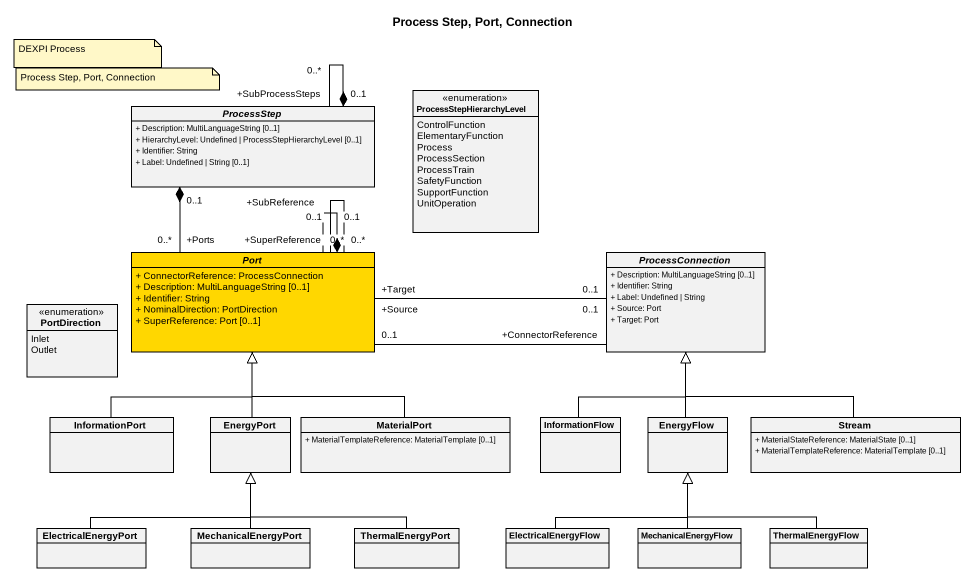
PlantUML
@startuml
title Process Step, Port, Connection
hide circle
hide empty members
skinparam classAttributeIconSize 0
abstract class ProcessStep {
  + Description: MultiLanguageString [0..1]
  + HierarchyLevel: Undefined | ProcessStepHierarchyLevel [0..1]
  + Identifier: String
  + Label: Undefined | String [0..1]
}
enum ProcessStepHierarchyLevel {
  ControlFunction
  ElementaryFunction
  Process
  ProcessSection
  ProcessTrain
  SafetyFunction
  SupportFunction
  UnitOperation
}
abstract class "Port" as Port_ #FFD700 {
  + ConnectorReference: ProcessConnection
  + Description: MultiLanguageString [0..1]
  + Identifier: String
  + NominalDirection: PortDirection
  + SuperReference: Port [0..1]
}
abstract class ProcessConnection {
  + Description: MultiLanguageString [0..1]
  + Identifier: String
  + Label: Undefined | String
  + Source: Port
  + Target: Port
}
enum PortDirection {
  Inlet
  Outlet
}
class InformationPort
class EnergyPort
class MaterialPort {
  + MaterialTemplateReference: MaterialTemplate [0..1]
}
class InformationFlow
class EnergyFlow
class Stream {
  + MaterialStateReference: MaterialState [0..1]
  + MaterialTemplateReference: MaterialTemplate [0..1]
}
class ElectricalEnergyPort
class MechanicalEnergyPort
class ThermalEnergyPort
class ElectricalEnergyFlow
class MechanicalEnergyFlow
class ThermalEnergyFlow
ProcessStep "0..1" *-- "+SubProcessSteps\n0..*" ProcessStep
ProcessStep "0..1" *-- "+Ports\n0..*" Port_
Port_ "0..*" -- "+SuperReference\n0..1" Port_
Port_ "0..1" *-- "+SubReference\n0..*" Port_
Port_ "0..1" -right- "+ConnectorReference" ProcessConnection
ProcessConnection "0..1" -left- "+Target" Port_
ProcessConnection "0..1" -left- "+Source" Port_
InformationPort -up-|> Port_
EnergyPort -up-|> Port_
MaterialPort -up-|> Port_
InformationFlow -up-|> ProcessConnection
EnergyFlow -up-|> ProcessConnection
Stream -up-|> ProcessConnection
ElectricalEnergyPort -up-|> EnergyPort
MechanicalEnergyPort -up-|> EnergyPort
ThermalEnergyPort -up-|> EnergyPort
ElectricalEnergyFlow -up-|> EnergyFlow
MechanicalEnergyFlow -up-|> EnergyFlow
ThermalEnergyFlow -up-|> EnergyFlow
note as N1
  DEXPI Process
end note
note as N2
  Process Step, Port, Connection
end note
@enduml
